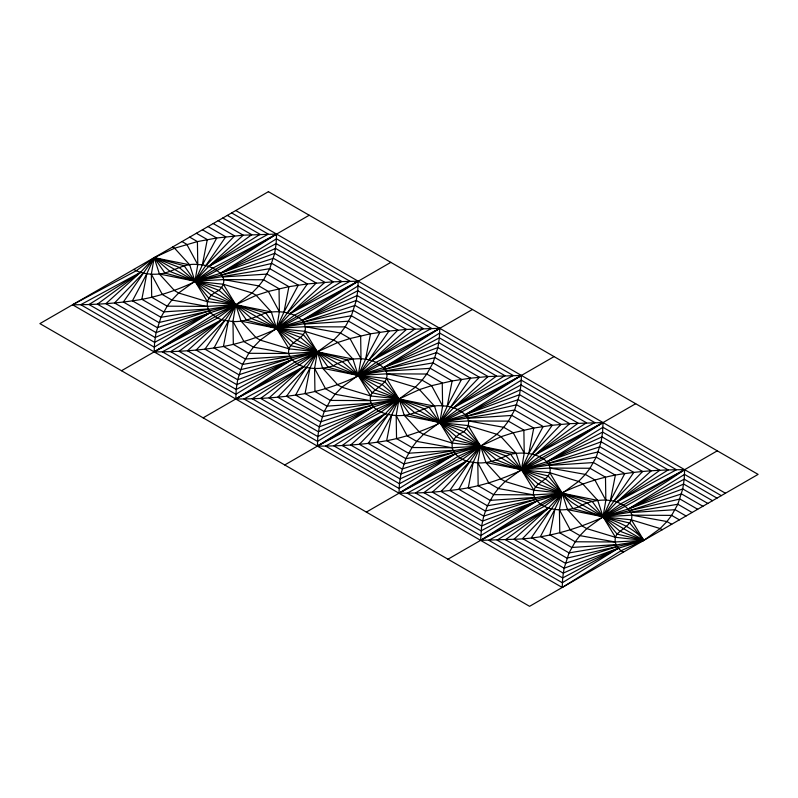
<?xml version="1.0" encoding="UTF-8"?>
<svg xmlns="http://www.w3.org/2000/svg" width="798" height="798" viewBox="0 0 798 798"><rect width="100%" height="100%" fill="white"/><g stroke="black" fill="none" stroke-linecap="round" stroke-linejoin="round"><path stroke-width="1.2" d="M562.231 587.478L562.67 577.961L564.126 568.226L569.044 552.904L575.238 541.772L579.937 535.628L586.73 528.605L620.904 503.718L684.644 469.683L684.205 479.189L682.749 488.935L677.831 504.256L671.637 515.388L666.938 521.533L660.145 528.555L643.836 540.356L621.183 550.67L562.231 587.478L72.548 304.766L136.288 270.721L154.164 257.644L174.602 248.228L197.415 241.595L216.697 238.013L243.23 235.181L276.577 234.083L276.138 243.599L274.682 253.335L269.764 268.657L263.569 279.789L258.871 285.933L252.078 292.956L217.904 317.843L154.164 351.878L154.593 342.372L156.059 332.626L160.977 317.305L167.171 306.173L171.869 300.028L178.662 293.006L212.837 268.118L276.577 234.083C232.048 262.143 186.004 293.913 132.428 300.826C112.608 303.719 92.558 304.736 72.548 304.766M623.438 552.136C616.914 549.034 612.275 540.635 617.093 534.111C622.779 527.987 635.308 523.139 630.939 512.555C619.557 495.957 593.742 497.852 578.161 507.129C563.727 511.967 539.927 511.648 533.513 494.86C532.017 483.448 546.61 481.912 549.792 472.725C551.657 466.411 547.069 460.745 541.822 457.902C532.376 452.685 521.004 452.117 510.6 454.232C498.7 458.88 486.551 465.064 473.254 462.232C454.93 461.274 441.354 441.763 463.867 431.758C478.67 417.424 455.289 405.444 442.621 405.983C428.626 403.798 417.563 413.953 404.277 415.379C395.529 416.097 386.362 415.14 378.601 410.78C372.067 407.678 367.439 399.279 372.247 392.756C377.943 386.631 390.461 381.783 386.092 371.19C374.721 354.601 348.896 356.497 333.315 365.773C318.891 370.611 295.08 370.292 288.667 353.504C287.18 342.093 301.774 340.556 304.946 331.37C306.821 325.045 302.233 319.39 296.986 316.537C287.539 311.33 276.158 310.761 265.764 312.876C253.854 317.514 241.704 323.699 228.418 320.866C210.093 319.918 196.517 300.407 219.021 290.402C233.824 276.068 210.443 264.088 197.774 264.627C183.779 262.442 172.727 272.597 159.43 274.023C150.682 274.741 141.525 273.784 133.755 269.425M447.967 559.208L562.231 493.234L485.334 511.019L449.813 490.511L480.615 446.122L403.728 463.897L368.197 443.389L399 399L322.113 416.785L286.582 396.277L317.385 351.878L240.497 369.664L204.976 349.155L235.769 304.766L207.051 306.382L167.171 306.173L151.71 297.245L151.351 274.223L154.164 257.644L189.695 264.826L194.961 281.205L207.4 301.714L235.769 304.766L271.31 311.938L276.577 328.317L289.016 348.836L317.385 351.878L352.916 359.06L358.192 375.439L370.631 395.958L399 399L434.531 406.182L439.808 422.561L452.247 443.07L480.615 446.122L516.146 453.304L521.423 469.683L533.862 490.191L562.231 493.234L597.762 500.416L603.039 516.795L615.467 537.313L643.836 540.356L631.408 519.847L603.039 516.795L567.498 509.613L562.231 493.234L549.792 472.725L521.423 469.683L485.892 462.501L480.615 446.122L468.177 425.603L439.808 422.561L404.277 415.379L399 399L386.561 378.481L358.192 375.439L322.661 368.257L317.385 351.878L304.946 331.37L276.577 328.317L241.046 321.135L235.769 304.766L223.33 284.248L194.961 281.205L159.43 274.023L154.164 257.644L140.518 272.327L105.895 303.659L156.059 332.626L210.343 312.636L235.769 304.766L256.218 295.35L268.377 291.43L288.906 286.691L307.38 283.928L333.345 281.794L358.192 281.205L357.753 290.711L356.287 300.457L351.379 315.779L345.175 326.911L340.487 333.055L333.694 340.078L299.519 364.965L235.769 399L236.208 389.484L237.674 379.748L242.582 364.427L248.786 353.295L253.475 347.15L260.268 340.128L294.452 315.24L358.192 281.205C313.664 309.265 267.619 341.035 214.044 347.948C194.223 350.831 174.173 351.858 154.164 351.878L213.116 315.08L235.769 304.766L265.764 312.876L276.577 328.317L290.642 345.634L317.385 351.878L347.369 359.998L358.192 375.439L372.247 392.756L399 399L428.985 407.12L439.808 422.561L453.863 439.878L480.615 446.122L510.6 454.232L521.423 469.683L535.478 486.989L562.231 493.234L592.216 501.353L603.039 516.795L617.093 534.111L643.836 540.356L629.782 523.049L603.039 516.795L573.044 508.685L562.231 493.234L548.166 475.927L521.423 469.683L491.428 461.563L480.615 446.122L466.561 428.805L439.808 422.561L409.823 414.441L399 399L384.945 381.683L358.192 375.439L328.207 367.329L317.385 351.878L303.33 334.571L276.577 328.317L246.592 320.207L235.769 304.766L221.714 287.45L194.961 281.205L164.977 273.086L154.164 257.644L123.361 302.033L158.882 322.542L235.769 304.766L260.647 314.432L293.325 342.681L342.262 361.554L374.94 389.803L423.878 408.666L456.556 436.925L505.493 455.788L538.171 484.037L587.109 502.91L619.787 531.159L643.836 540.356L618.41 548.236L564.126 568.226L513.962 539.258L480.615 540.356L481.643 526.012L483.728 516.116L487.428 505.782L493.623 494.65L498.321 488.506L505.114 481.483L539.288 456.596L603.039 422.561L602.6 432.067L601.133 441.813L596.226 457.134L590.021 468.266L585.323 474.411L578.53 481.433L544.356 506.321L480.615 540.356C525.144 512.296 571.188 480.526 624.764 473.613C644.585 470.72 664.634 469.703 684.644 469.683C633.662 504.107 577.293 537.732 513.962 539.258L548.585 507.917L562.231 493.234C583.398 518.979 622.669 514.57 643.836 540.356L566.949 558.141L531.428 537.633L562.231 493.234L545.483 478.88L496.546 460.007L463.867 431.758L414.93 412.885L382.252 384.636L333.315 365.773L300.637 337.514L251.699 318.651L219.021 290.402L170.094 271.529L154.164 257.644L146.802 273.754L132.428 300.826L160.977 317.305L235.769 304.766L232.966 321.345L233.325 344.367L248.786 353.295L288.667 353.504L317.385 351.878L337.833 342.462L349.993 338.542L370.521 333.813L388.995 331.05L406.461 329.424L439.808 328.317L439.369 337.833L437.903 347.569L432.995 362.891L426.79 374.023L422.102 380.177L415.309 387.2L381.135 412.077L317.385 446.122L317.823 436.606L319.29 426.87L324.197 411.549L330.402 400.416L335.09 394.262L341.883 387.239L376.058 362.362L439.808 328.317C395.279 356.377 349.235 388.147 295.659 395.07C275.839 397.953 255.789 398.98 235.769 399L294.731 362.192L317.385 351.878L314.582 368.457L314.941 391.489L330.402 400.416L370.282 400.626L399 399L419.449 389.584L431.608 385.663L452.137 380.925L470.611 378.172L488.077 376.536L521.423 375.439L520.984 384.955L519.518 394.691L514.61 410.012L508.406 421.144L503.718 427.299L496.925 434.312L462.75 459.199L399 493.234L399.439 483.728L400.905 473.982L405.813 458.66L412.017 447.528L416.706 441.384L423.499 434.361L457.673 409.484L521.423 375.439C476.885 403.499 430.84 435.269 377.274 442.182C357.454 445.075 337.404 446.102 317.385 446.122L376.347 409.314L399 399L396.187 415.578L396.546 438.601L412.017 447.528L451.897 447.738L480.615 446.122L501.054 436.706L513.224 432.785L533.752 428.047L552.216 425.284L569.692 423.658L603.039 422.561C558.5 450.621 512.456 482.391 458.88 489.304C439.06 492.196 419.02 493.214 399 493.234L457.952 456.436L480.615 446.122L477.803 462.7L478.162 485.723L493.623 494.65L533.513 494.86L562.231 493.234L559.418 509.822L559.777 532.845L575.238 541.772L615.118 541.982L643.836 540.356L154.164 257.644L184.148 265.754L194.961 281.205L209.026 298.512L235.769 304.766L228.418 320.866L214.044 347.948L242.582 364.427L317.385 351.878L310.033 367.988L295.659 395.07L324.197 411.549L399 399L391.648 415.11L377.274 442.182L405.813 458.66L480.615 446.122L473.254 462.232L458.88 489.304L487.428 505.782L562.231 493.234L554.869 509.343L540.495 536.426L569.044 552.904L643.836 540.356M562.231 493.234L536.795 501.114L482.521 521.104L432.346 492.137L466.98 460.795L480.615 446.122L455.189 453.992L400.905 473.982L350.731 445.025L385.364 413.683L399 399L373.574 406.87L319.29 426.87L269.116 397.903L303.749 366.561L317.385 351.878L291.958 359.758L237.674 379.748L187.5 350.781L222.133 319.439L235.769 304.766L211.709 295.569L194.961 281.205L197.774 264.627L197.415 241.595L189.685 237.136M679.367 519.847L671.637 515.388L631.757 515.179L603.039 516.795L605.842 500.216L605.483 477.194L590.021 468.266L550.141 468.057L521.423 469.683L524.226 453.094L523.867 430.072L508.406 421.144L468.526 420.935L439.808 422.561L442.621 405.983L442.252 382.95L426.79 374.023L386.91 373.823L358.192 375.439L361.005 358.861L360.646 335.838L345.175 326.911L305.295 326.701L276.577 328.317L279.39 311.739L279.031 288.716L263.569 279.789L223.679 279.579L194.961 281.205L179.031 267.31L154.164 257.644M146.802 273.754L141.835 299.27L163.67 311.878L207.869 309.006M692.105 512.496L677.831 504.256L603.039 516.795L610.39 500.685L624.764 473.613L596.226 457.134L521.423 469.683L528.775 453.573L543.149 426.491L514.61 410.012L439.808 422.561L447.159 406.451L461.533 379.369L432.995 362.891L358.192 375.439L365.544 359.329L379.928 332.257L351.379 315.779L276.577 328.317L283.938 312.208L298.312 285.135L269.764 268.657L194.961 281.205L202.323 265.096L207.29 239.57L196.378 233.265M228.418 320.866L223.44 346.392L245.285 359L289.484 356.127M283.938 312.208L288.906 286.691L267.071 274.083L222.871 276.956M310.033 367.988L305.055 393.514L326.891 406.122L371.1 403.249M365.544 359.329L370.521 333.813L348.686 321.205L304.477 324.078M391.648 415.11L386.671 440.626L408.506 453.234L452.715 450.361M447.159 406.451L452.137 380.925L430.302 368.327L386.092 371.19M473.254 462.232L468.286 487.748L490.122 500.356L534.321 497.483M528.775 453.573L533.752 428.047L511.907 415.439L467.708 418.312M554.869 509.343L549.902 534.869L571.737 547.478L615.936 544.605M610.39 500.685L615.368 475.169L593.522 462.561L549.323 465.434M202.323 265.096L216.697 238.013L202.423 229.774M697.681 509.274L679.926 499.019L603.039 516.795L633.831 472.406L598.31 451.897L521.423 469.683L552.216 425.284L516.695 404.776L439.808 422.561L470.611 378.172L435.08 357.654L358.192 375.439L388.995 331.05L353.464 310.542L276.577 328.317L307.38 283.928L271.859 263.42L194.961 281.205L225.764 236.807L208.009 226.552M707.826 503.418L682.749 488.935L628.465 508.925L603.039 516.795L616.674 502.122L651.298 470.78L601.133 441.813L546.849 461.803L521.423 469.683L535.059 455L569.692 423.658L519.518 394.691L465.234 414.681L439.808 422.561L453.444 407.878L488.077 376.536L437.903 347.569L383.619 367.569L358.192 375.439L371.828 360.756L406.461 329.424L356.287 300.457L302.003 320.447L276.577 328.317L290.223 313.644L324.846 282.302L274.682 253.335L220.398 273.325L194.961 281.205L208.607 266.522L243.23 235.181L218.153 220.697M143.321 273.086L114.533 302.961L157.276 327.639L209.036 311.021M205.804 265.764L234.592 235.879L213.226 223.54M224.936 320.197L196.148 350.083L238.891 374.761L290.642 358.142M287.42 312.886L316.208 283.001L273.465 258.323L221.704 274.941M306.552 367.319L277.764 397.204L320.507 421.883L372.257 405.254M369.035 359.998L397.823 330.123L355.08 305.444L303.32 322.063M388.157 414.441L359.369 444.316L402.112 468.995L453.872 452.376M450.651 407.12L479.438 377.235L436.696 352.566L384.935 369.185M469.773 461.563L440.985 491.438L483.728 516.116L535.488 499.498M532.256 454.242L561.044 424.356L518.301 399.678L466.551 416.297M551.388 508.675L522.6 538.56L565.343 563.238L617.103 546.62M613.871 501.363L642.659 471.478L599.916 446.8L548.166 463.419M140.518 272.327L97.396 304.168L155.181 337.534L210.343 312.636L154.263 347.15L80.748 304.696L140.518 272.327L89.017 304.507L154.593 342.372L210.343 312.636M231.619 212.916L268.377 234.143L208.607 266.522L251.729 234.672L222.832 217.994M222.133 319.439L179.011 351.29L236.797 384.656L291.958 359.758L235.879 394.272L162.353 351.818L222.133 319.439L170.632 351.629L236.208 389.484L291.958 359.758M290.223 313.644L333.345 281.794L275.549 248.427L220.398 273.325L276.477 238.811L349.993 281.265L290.223 313.644L341.714 281.455L276.138 243.599L220.398 273.325M303.749 366.561L260.627 398.411L318.412 431.768L373.574 406.87L317.494 441.384L243.969 398.94L303.749 366.561L252.248 398.751L317.823 436.606L373.574 406.87M371.828 360.756L414.96 328.916L357.165 295.549L302.003 320.447L358.093 285.933L431.608 328.387L371.828 360.756L423.329 328.577L357.753 290.711L302.003 320.447M385.364 413.683L342.242 445.523L400.027 478.89L455.189 453.992L399.11 488.506L325.584 446.062L385.364 413.683L333.863 445.863L399.439 483.728L455.189 453.992M453.444 407.878L496.565 376.028L438.78 342.671L383.619 367.569L439.698 333.055L513.224 375.499L453.444 407.878L504.944 375.688L439.369 337.833L383.619 367.569M466.98 460.795L423.848 492.645L481.643 526.012L536.795 501.114L480.715 535.628L407.199 493.174L466.98 460.795L415.479 492.984L481.054 530.85L536.795 501.114M535.059 455L578.181 423.149L520.396 389.793L465.234 414.681L521.313 380.177L594.839 422.621L535.059 455L586.56 422.81L520.984 384.955L465.234 414.681M548.585 507.917L505.463 539.767L563.248 573.134L618.41 548.236L562.331 582.74L488.815 540.296L548.585 507.917L497.094 540.106L562.67 577.961L618.41 548.236M616.674 502.122L659.796 470.271L602.011 436.905L546.849 461.803L602.929 427.289L676.455 469.743L616.674 502.122L668.175 469.932L602.6 432.067L546.849 461.803M208.607 266.522L260.108 234.333L227.32 215.41M712.514 500.705L683.627 484.027L628.465 508.925L684.544 474.411L721.302 495.638M194.961 281.205L309.225 215.231M121.515 370.731L235.769 304.766M276.577 328.317L390.84 262.352M203.131 417.843L317.385 351.878M358.192 375.439L472.456 309.474M284.736 464.965L399 399M439.808 422.561L554.061 356.596M366.352 512.087L480.615 446.122M521.423 469.683L635.677 403.708M603.039 516.795L717.292 450.83M628.465 508.925L684.205 479.189L716.993 498.122M629.772 510.54L681.532 493.922L702.908 506.261M630.939 512.555L675.138 509.683L686.061 515.987M223.679 279.579L258.871 285.933L268.377 291.43L279.39 311.739M207.051 306.382L171.869 300.028L162.363 294.542L151.351 274.223M305.295 326.701L340.487 333.055L349.993 338.542L361.005 358.861M288.667 353.504L253.475 347.15L243.979 341.654L232.966 321.345M386.91 373.823L422.102 380.177L431.608 385.663L442.621 405.983M370.282 400.626L335.09 394.262L325.584 388.776L314.582 368.457M468.526 420.935L503.718 427.299L513.224 432.785L524.226 453.094M451.897 447.738L416.706 441.384L407.199 435.898L396.187 415.578M550.141 468.057L585.323 474.411L594.829 479.897L605.842 500.216M533.513 494.86L498.321 488.506L488.815 483.019L477.803 462.7M631.757 515.179L666.938 521.533L671.697 524.276M615.118 541.982L579.937 535.628L570.43 530.131L559.418 509.822M223.33 284.248L252.078 292.956L256.218 295.35L271.31 311.938M207.4 301.714L178.662 293.006L174.523 290.622L159.43 274.023M304.946 331.37L333.694 340.078L337.833 342.462L352.916 359.06M289.016 348.836L260.268 340.128L256.138 337.734L241.046 321.135M386.561 378.481L415.309 387.2L419.449 389.584L434.531 406.182M370.631 395.958L341.883 387.239L337.744 384.855L322.661 368.257M468.177 425.603L496.925 434.312L501.054 436.706L516.146 453.304M452.247 443.07L423.499 434.361L419.359 431.977L404.277 415.379M549.792 472.725L578.53 481.433L582.67 483.827L597.762 500.416M533.862 490.191L505.114 481.483L500.974 479.089L485.892 462.501M631.408 519.847L660.145 528.555L662.22 529.752M615.467 537.313L586.73 528.605L582.59 526.211L567.498 509.613M235.769 210.522L725.452 493.234M182.014 241.565L186.762 244.308L197.774 264.627M172.538 247.031L174.602 248.228L189.695 264.826M268.417 191.68L39.9 323.609L529.583 606.32L758.1 474.391L268.417 191.68"/></g></svg>
